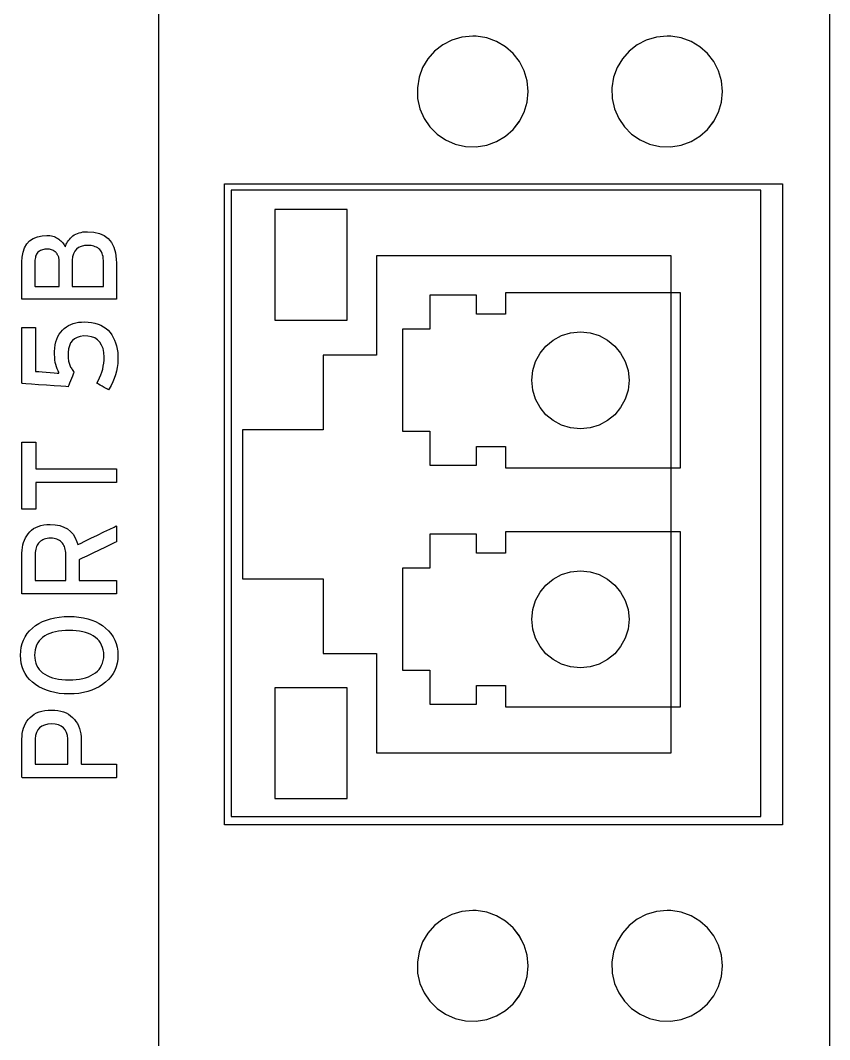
# Model space of a CAD drawing. Extents: x 1 to 47.7, y 0.2 to 33.3.
# Drawn here: x 33.382 to 34.215, y 15.782 to 16.831 of the extents above; entities that cross this region are included whole.
import ezdxf

# ---------------------------------------------------------------- set-up
doc = ezdxf.new("R2010")
doc.units = 0
doc.header["$MEASUREMENT"] = 0
for name, color, linetype in [('2_1__NONE__X', 7, 'CONTINUOUS'), ('2_2__PORTS_5A___5B_WPTP__2', 7, 'CONTINUOUS'), ('2_3__PORTS_5A___5B_WPTP__2', 7, 'CONTINUOUS'), ('2_4__PORTS_5A___5B_WPTP__1', 7, 'CONTINUOUS'), ('2_5__PORTS_5C___5D__2__10-', 7, 'CONTINUOUS'), ('2_6__PORTS_5C___5D__2__100', 7, 'CONTINUOUS'), ('2_7__PORTS_5C___5D__1__10-', 7, 'CONTINUOUS'), ('4_0_____DWG', 7, 'CONTINUOUS')]:
    doc.layers.add(name, color=color, linetype=linetype)

msp = doc.modelspace()

# ---------------------------------------------------------------- linework, layer by layer
at = {"layer": '2_1__NONE__X'}
for points in [[(33.5246, 15.7272), (33.5246, 15.8752), (33.5246, 16.0296), (33.5246, 16.1894), (33.5246, 16.353), (33.5246, 16.6869), (33.5246, 17.0208)], [(34.2146, 17.0208), (34.2146, 16.6869), (34.2146, 16.353), (34.2146, 16.1894), (34.2146, 16.0296), (34.2146, 15.8752), (34.2146, 15.7272)]]:
    msp.add_lwpolyline(points, dxfattribs=at)
at = {"layer": '2_2__PORTS_5A___5B_WPTP__2'}
for points in [[(33.5921, 16.6634), (34.1662, 16.6634), (34.1662, 16.0033), (33.5921, 16.0033), (33.5921, 16.6634)], [(33.6441, 16.5229), (33.7184, 16.5229), (33.7184, 16.6369), (33.6441, 16.6369), (33.6441, 16.5229)], [(33.7487, 16.4868), (33.6936, 16.4868), (33.6936, 16.41), (33.6109, 16.41), (33.6109, 16.2565), (33.6936, 16.2565), (33.6936, 16.1797), (33.7487, 16.1797), (33.7487, 16.0774), (34.0518, 16.0774), (34.0518, 16.5892), (33.7487, 16.5892), (33.7487, 16.4868)], [(33.6441, 16.0306), (33.7184, 16.0306), (33.7184, 16.1446), (33.6441, 16.1446), (33.6441, 16.0306)]]:
    msp.add_lwpolyline(points, dxfattribs=at)
for points in [[(33.8475, 15.9153), (33.8364, 15.9143), (33.8261, 15.9112), (33.8167, 15.9063), (33.8084, 15.8998), (33.8014, 15.892), (33.796, 15.8829), (33.7923, 15.8729), (33.7906, 15.8621), (33.7909, 15.8509), (33.7933, 15.8403), (33.7976, 15.8306), (33.8036, 15.8219), (33.811, 15.8145), (33.8197, 15.8085), (33.8294, 15.8042), (33.84, 15.8018), (33.8512, 15.8014), (33.862, 15.8032), (33.8721, 15.8069), (33.8811, 15.8123), (33.889, 15.8193), (33.8954, 15.8275), (33.9003, 15.8369), (33.9034, 15.8473), (33.9045, 15.8583), (33.9034, 15.8693), (33.9003, 15.8797), (33.8954, 15.8891), (33.889, 15.8974), (33.8811, 15.9043), (33.8721, 15.9097), (33.862, 15.9134), (33.8512, 15.9152), (33.8475, 15.9153), (33.8475, 15.9153), (33.8475, 15.9153), (33.8475, 15.9153), (33.8475, 15.9153), (33.8475, 15.9153), (33.8475, 15.9153), (33.8475, 15.9153), (33.8475, 15.9153), (33.8475, 15.9153), (33.8475, 15.9153), (33.8475, 15.9153), (33.8475, 15.9153), (33.8475, 15.9153), (33.8475, 15.9153), (33.8475, 15.9153)], [(34.0474, 15.9153), (34.0364, 15.9143), (34.0261, 15.9112), (34.0167, 15.9063), (34.0084, 15.8998), (34.0015, 15.892), (33.996, 15.8829), (33.9923, 15.8729), (33.9906, 15.8621), (33.9909, 15.8509), (33.9934, 15.8403), (33.9977, 15.8306), (34.0036, 15.8219), (34.011, 15.8145), (34.0197, 15.8085), (34.0294, 15.8042), (34.04, 15.8018), (34.0512, 15.8014), (34.062, 15.8032), (34.0721, 15.8069), (34.0811, 15.8123), (34.089, 15.8193), (34.0954, 15.8275), (34.1003, 15.8369), (34.1034, 15.8473), (34.1044, 15.8583), (34.1034, 15.8693), (34.1003, 15.8797), (34.0954, 15.8891), (34.089, 15.8974), (34.0811, 15.9043), (34.0721, 15.9097), (34.062, 15.9134), (34.0512, 15.9152), (34.0474, 15.9153), (34.0474, 15.9153), (34.0474, 15.9153), (34.0474, 15.9153), (34.0474, 15.9153), (34.0474, 15.9153), (34.0474, 15.9153), (34.0474, 15.9153), (34.0474, 15.9153), (34.0474, 15.9153), (34.0474, 15.9153), (34.0474, 15.9153), (34.0474, 15.9153), (34.0474, 15.9153), (34.0474, 15.9153), (34.0474, 15.9153)]]:
    msp.add_lwpolyline(points, close=True, dxfattribs=at)
at = {"layer": '2_3__PORTS_5A___5B_WPTP__2'}
for points in [[(33.5991, 16.6568), (33.5991, 16.012), (34.1438, 16.012), (34.1438, 16.6568), (33.5991, 16.6568)], [(33.8813, 16.529), (33.8513, 16.529), (33.8513, 16.5485), (33.8033, 16.5485), (33.8033, 16.5135), (33.7752, 16.5135), (33.7752, 16.4085), (33.8033, 16.4085), (33.8033, 16.3735), (33.8513, 16.3735), (33.8513, 16.393), (33.8813, 16.393), (33.8813, 16.3709), (34.0613, 16.3709), (34.0613, 16.551), (33.8813, 16.551), (33.8813, 16.529)], [(33.8813, 16.283), (33.8513, 16.283), (33.8513, 16.3025), (33.8033, 16.3025), (33.8033, 16.2675), (33.7752, 16.2675), (33.7752, 16.1625), (33.8033, 16.1625), (33.8033, 16.1275), (33.8513, 16.1275), (33.8513, 16.147), (33.8813, 16.147), (33.8813, 16.125), (34.0613, 16.125), (34.0613, 16.305), (33.8813, 16.305), (33.8813, 16.283)]]:
    msp.add_lwpolyline(points, dxfattribs=at)
for points in [[(34.0083, 16.461), (34.0073, 16.4509), (34.0043, 16.4415), (33.9997, 16.433), (33.9936, 16.4256), (33.9862, 16.4195), (33.9777, 16.4149), (33.9684, 16.412), (33.9583, 16.411), (33.9482, 16.412), (33.9388, 16.4149), (33.9303, 16.4195), (33.9229, 16.4256), (33.9168, 16.433), (33.9122, 16.4415), (33.9093, 16.4509), (33.9083, 16.461), (33.9093, 16.471), (33.9122, 16.4804), (33.9168, 16.4889), (33.9229, 16.4963), (33.9303, 16.5024), (33.9388, 16.507), (33.9482, 16.51), (33.9583, 16.511), (33.9684, 16.51), (33.9777, 16.507), (33.9862, 16.5024), (33.9936, 16.4963), (33.9997, 16.4889), (34.0043, 16.4804), (34.0073, 16.471)], [(34.0083, 16.215), (34.0073, 16.2049), (34.0043, 16.1955), (33.9997, 16.187), (33.9936, 16.1796), (33.9862, 16.1735), (33.9777, 16.1689), (33.9684, 16.166), (33.9583, 16.165), (33.9482, 16.166), (33.9388, 16.1689), (33.9303, 16.1735), (33.9229, 16.1796), (33.9168, 16.187), (33.9122, 16.1955), (33.9093, 16.2049), (33.9083, 16.215), (33.9093, 16.225), (33.9122, 16.2344), (33.9168, 16.2429), (33.9229, 16.2503), (33.9303, 16.2564), (33.9388, 16.261), (33.9482, 16.2639), (33.9583, 16.265), (33.9684, 16.2639), (33.9777, 16.261), (33.9862, 16.2564), (33.9936, 16.2503), (33.9997, 16.2429), (34.0043, 16.2344), (34.0073, 16.225)], [(33.8475, 15.9153), (33.8364, 15.9142), (33.8261, 15.9112), (33.8167, 15.9063), (33.8084, 15.8998), (33.8014, 15.892), (33.796, 15.8829), (33.7923, 15.8729), (33.7906, 15.862), (33.7909, 15.8509), (33.7933, 15.8403), (33.7976, 15.8305), (33.8036, 15.8219), (33.811, 15.8144), (33.8197, 15.8085), (33.8294, 15.8042), (33.84, 15.8018), (33.8512, 15.8014), (33.862, 15.8032), (33.8721, 15.8069), (33.8811, 15.8123), (33.889, 15.8192), (33.8955, 15.8275), (33.9003, 15.8369), (33.9034, 15.8472), (33.9045, 15.8583), (33.9034, 15.8693), (33.9003, 15.8797), (33.8955, 15.8891), (33.889, 15.8973), (33.8811, 15.9043), (33.8721, 15.9097), (33.862, 15.9134), (33.8512, 15.9152), (33.8475, 15.9153), (33.8475, 15.9153), (33.8475, 15.9153), (33.8475, 15.9153), (33.8475, 15.9153), (33.8475, 15.9153), (33.8475, 15.9153), (33.8475, 15.9153), (33.8475, 15.9153), (33.8475, 15.9153), (33.8475, 15.9153), (33.8475, 15.9153), (33.8475, 15.9153), (33.8475, 15.9153), (33.8475, 15.9153), (33.8475, 15.9153)], [(34.0475, 15.9153), (34.0364, 15.9142), (34.0261, 15.9112), (34.0167, 15.9063), (34.0084, 15.8998), (34.0015, 15.892), (33.996, 15.8829), (33.9923, 15.8729), (33.9906, 15.862), (33.9909, 15.8509), (33.9934, 15.8403), (33.9977, 15.8305), (34.0036, 15.8219), (34.011, 15.8144), (34.0197, 15.8085), (34.0294, 15.8042), (34.04, 15.8018), (34.0512, 15.8014), (34.062, 15.8032), (34.0721, 15.8069), (34.0811, 15.8123), (34.089, 15.8192), (34.0954, 15.8275), (34.1003, 15.8369), (34.1034, 15.8472), (34.1044, 15.8583), (34.1034, 15.8693), (34.1003, 15.8797), (34.0954, 15.8891), (34.089, 15.8973), (34.0811, 15.9043), (34.0721, 15.9097), (34.062, 15.9134), (34.0512, 15.9152), (34.0475, 15.9153), (34.0475, 15.9153), (34.0475, 15.9153), (34.0475, 15.9153), (34.0475, 15.9153), (34.0475, 15.9153), (34.0475, 15.9153), (34.0475, 15.9153), (34.0475, 15.9153), (34.0475, 15.9153), (34.0475, 15.9153), (34.0475, 15.9153), (34.0475, 15.9153), (34.0475, 15.9153), (34.0475, 15.9153), (34.0475, 15.9153)]]:
    msp.add_lwpolyline(points, close=True, dxfattribs=at)
at = {"layer": '2_4__PORTS_5A___5B_WPTP__1'}
for points in [[(33.5921, 16.6634), (34.1662, 16.6634), (34.1662, 16.0033), (33.5921, 16.0033), (33.5921, 16.6634)], [(33.6441, 16.5229), (33.7184, 16.5229), (33.7184, 16.6369), (33.6441, 16.6369), (33.6441, 16.5229)], [(33.7487, 16.4868), (33.6936, 16.4868), (33.6936, 16.41), (33.6109, 16.41), (33.6109, 16.2565), (33.6936, 16.2565), (33.6936, 16.1797), (33.7487, 16.1797), (33.7487, 16.0774), (34.0518, 16.0774), (34.0518, 16.5892), (33.7487, 16.5892), (33.7487, 16.4868)], [(33.6441, 16.0306), (33.7184, 16.0306), (33.7184, 16.1446), (33.6441, 16.1446), (33.6441, 16.0306)]]:
    msp.add_lwpolyline(points, dxfattribs=at)
for points in [[(33.8475, 15.9153), (33.8364, 15.9143), (33.8261, 15.9112), (33.8167, 15.9063), (33.8084, 15.8998), (33.8014, 15.892), (33.796, 15.8829), (33.7923, 15.8729), (33.7906, 15.8621), (33.7909, 15.8509), (33.7933, 15.8403), (33.7976, 15.8306), (33.8036, 15.8219), (33.811, 15.8145), (33.8197, 15.8085), (33.8294, 15.8042), (33.84, 15.8018), (33.8512, 15.8014), (33.862, 15.8032), (33.8721, 15.8069), (33.8811, 15.8123), (33.889, 15.8193), (33.8954, 15.8275), (33.9003, 15.8369), (33.9034, 15.8473), (33.9045, 15.8583), (33.9034, 15.8693), (33.9003, 15.8797), (33.8954, 15.8891), (33.889, 15.8974), (33.8811, 15.9043), (33.8721, 15.9097), (33.862, 15.9134), (33.8512, 15.9152), (33.8475, 15.9153), (33.8475, 15.9153), (33.8475, 15.9153), (33.8475, 15.9153), (33.8475, 15.9153), (33.8475, 15.9153), (33.8475, 15.9153), (33.8475, 15.9153), (33.8475, 15.9153), (33.8475, 15.9153), (33.8475, 15.9153), (33.8475, 15.9153), (33.8475, 15.9153), (33.8475, 15.9153), (33.8475, 15.9153), (33.8475, 15.9153)], [(34.0474, 15.9153), (34.0364, 15.9143), (34.0261, 15.9112), (34.0167, 15.9063), (34.0084, 15.8998), (34.0015, 15.892), (33.996, 15.8829), (33.9923, 15.8729), (33.9906, 15.8621), (33.9909, 15.8509), (33.9934, 15.8403), (33.9977, 15.8306), (34.0036, 15.8219), (34.011, 15.8145), (34.0197, 15.8085), (34.0294, 15.8042), (34.04, 15.8018), (34.0512, 15.8014), (34.062, 15.8032), (34.0721, 15.8069), (34.0811, 15.8123), (34.089, 15.8193), (34.0954, 15.8275), (34.1003, 15.8369), (34.1034, 15.8473), (34.1044, 15.8583), (34.1034, 15.8693), (34.1003, 15.8797), (34.0954, 15.8891), (34.089, 15.8974), (34.0811, 15.9043), (34.0721, 15.9097), (34.062, 15.9134), (34.0512, 15.9152), (34.0474, 15.9153), (34.0474, 15.9153), (34.0474, 15.9153), (34.0474, 15.9153), (34.0474, 15.9153), (34.0474, 15.9153), (34.0474, 15.9153), (34.0474, 15.9153), (34.0474, 15.9153), (34.0474, 15.9153), (34.0474, 15.9153), (34.0474, 15.9153), (34.0474, 15.9153), (34.0474, 15.9153), (34.0474, 15.9153), (34.0474, 15.9153)]]:
    msp.add_lwpolyline(points, close=True, dxfattribs=at)
at = {"layer": '2_5__PORTS_5C___5D__2__10-'}
for points in [[(33.8475, 16.8153), (33.8364, 16.8143), (33.8261, 16.8112), (33.8167, 16.8063), (33.8084, 16.7999), (33.8014, 16.792), (33.796, 16.7829), (33.7923, 16.7729), (33.7906, 16.7621), (33.7909, 16.7509), (33.7933, 16.7403), (33.7976, 16.7306), (33.8036, 16.7219), (33.811, 16.7145), (33.8197, 16.7085), (33.8294, 16.7042), (33.84, 16.7018), (33.8512, 16.7014), (33.862, 16.7032), (33.8721, 16.7069), (33.8811, 16.7123), (33.889, 16.7193), (33.8955, 16.7276), (33.9003, 16.737), (33.9034, 16.7473), (33.9045, 16.7583), (33.9034, 16.7694), (33.9003, 16.7797), (33.8955, 16.7891), (33.889, 16.7974), (33.8811, 16.8043), (33.8721, 16.8098), (33.862, 16.8135), (33.8512, 16.8152), (33.8475, 16.8153), (33.8475, 16.8153), (33.8475, 16.8153), (33.8475, 16.8153), (33.8475, 16.8153), (33.8475, 16.8153), (33.8475, 16.8153), (33.8475, 16.8153), (33.8475, 16.8153), (33.8475, 16.8153), (33.8475, 16.8153), (33.8475, 16.8153), (33.8475, 16.8153), (33.8475, 16.8153), (33.8475, 16.8153), (33.8475, 16.8153)], [(34.0475, 16.8153), (34.0364, 16.8143), (34.0261, 16.8112), (34.0167, 16.8063), (34.0084, 16.7999), (34.0015, 16.792), (33.996, 16.7829), (33.9923, 16.7729), (33.9906, 16.7621), (33.9909, 16.7509), (33.9934, 16.7403), (33.9977, 16.7306), (34.0036, 16.7219), (34.011, 16.7145), (34.0197, 16.7085), (34.0294, 16.7042), (34.04, 16.7018), (34.0512, 16.7014), (34.062, 16.7032), (34.0721, 16.7069), (34.0811, 16.7123), (34.089, 16.7193), (34.0954, 16.7276), (34.1003, 16.737), (34.1034, 16.7473), (34.1044, 16.7583), (34.1034, 16.7694), (34.1003, 16.7797), (34.0954, 16.7891), (34.089, 16.7974), (34.0811, 16.8043), (34.0721, 16.8098), (34.062, 16.8135), (34.0512, 16.8152), (34.0475, 16.8153), (34.0475, 16.8153), (34.0475, 16.8153), (34.0475, 16.8153), (34.0475, 16.8153), (34.0475, 16.8153), (34.0475, 16.8153), (34.0475, 16.8153), (34.0475, 16.8153), (34.0475, 16.8153), (34.0475, 16.8153), (34.0475, 16.8153), (34.0475, 16.8153), (34.0475, 16.8153), (34.0475, 16.8153), (34.0475, 16.8153)]]:
    msp.add_lwpolyline(points, close=True, dxfattribs=at)
at = {"layer": '2_6__PORTS_5C___5D__2__100'}
for points in [[(33.8475, 16.8153), (33.8364, 16.8142), (33.8261, 16.8112), (33.8167, 16.8063), (33.8084, 16.7998), (33.8014, 16.792), (33.796, 16.7829), (33.7923, 16.7729), (33.7906, 16.762), (33.7909, 16.7509), (33.7933, 16.7403), (33.7976, 16.7306), (33.8036, 16.7219), (33.811, 16.7145), (33.8197, 16.7085), (33.8294, 16.7042), (33.84, 16.7018), (33.8512, 16.7014), (33.862, 16.7032), (33.8721, 16.7069), (33.8811, 16.7123), (33.889, 16.7193), (33.8955, 16.7275), (33.9003, 16.7369), (33.9034, 16.7473), (33.9045, 16.7583), (33.9034, 16.7693), (33.9003, 16.7797), (33.8955, 16.7891), (33.889, 16.7974), (33.8811, 16.8043), (33.8721, 16.8097), (33.862, 16.8134), (33.8512, 16.8152), (33.8475, 16.8153), (33.8475, 16.8153), (33.8475, 16.8153), (33.8475, 16.8153), (33.8475, 16.8153), (33.8475, 16.8153), (33.8475, 16.8153), (33.8475, 16.8153), (33.8475, 16.8153), (33.8475, 16.8153), (33.8475, 16.8153), (33.8475, 16.8153), (33.8475, 16.8153), (33.8475, 16.8153), (33.8475, 16.8153), (33.8475, 16.8153)], [(34.0475, 16.8153), (34.0364, 16.8142), (34.0261, 16.8112), (34.0167, 16.8063), (34.0084, 16.7998), (34.0015, 16.792), (33.996, 16.7829), (33.9923, 16.7729), (33.9906, 16.762), (33.9909, 16.7509), (33.9934, 16.7403), (33.9977, 16.7306), (34.0036, 16.7219), (34.011, 16.7145), (34.0197, 16.7085), (34.0294, 16.7042), (34.04, 16.7018), (34.0512, 16.7014), (34.062, 16.7032), (34.0721, 16.7069), (34.0811, 16.7123), (34.089, 16.7193), (34.0954, 16.7275), (34.1003, 16.7369), (34.1034, 16.7473), (34.1044, 16.7583), (34.1034, 16.7693), (34.1003, 16.7797), (34.0954, 16.7891), (34.089, 16.7974), (34.0811, 16.8043), (34.0721, 16.8097), (34.062, 16.8134), (34.0512, 16.8152), (34.0475, 16.8153), (34.0475, 16.8153), (34.0475, 16.8153), (34.0475, 16.8153), (34.0475, 16.8153), (34.0475, 16.8153), (34.0475, 16.8153), (34.0475, 16.8153), (34.0475, 16.8153), (34.0475, 16.8153), (34.0475, 16.8153), (34.0475, 16.8153), (34.0475, 16.8153), (34.0475, 16.8153), (34.0475, 16.8153), (34.0475, 16.8153)]]:
    msp.add_lwpolyline(points, close=True, dxfattribs=at)
at = {"layer": '2_7__PORTS_5C___5D__1__10-'}
for points in [[(33.8475, 16.8153), (33.8364, 16.8142), (33.8261, 16.8112), (33.8167, 16.8063), (33.8084, 16.7998), (33.8014, 16.792), (33.796, 16.7829), (33.7923, 16.7729), (33.7906, 16.762), (33.7909, 16.7509), (33.7933, 16.7403), (33.7976, 16.7306), (33.8036, 16.7219), (33.811, 16.7145), (33.8197, 16.7085), (33.8294, 16.7042), (33.84, 16.7018), (33.8512, 16.7014), (33.862, 16.7032), (33.8721, 16.7069), (33.8811, 16.7123), (33.889, 16.7193), (33.8955, 16.7275), (33.9003, 16.7369), (33.9034, 16.7473), (33.9045, 16.7583), (33.9034, 16.7693), (33.9003, 16.7797), (33.8955, 16.7891), (33.889, 16.7974), (33.8811, 16.8043), (33.8721, 16.8097), (33.862, 16.8134), (33.8512, 16.8152), (33.8475, 16.8153), (33.8475, 16.8153), (33.8475, 16.8153), (33.8475, 16.8153), (33.8475, 16.8153), (33.8475, 16.8153), (33.8475, 16.8153), (33.8475, 16.8153), (33.8475, 16.8153), (33.8475, 16.8153), (33.8475, 16.8153), (33.8475, 16.8153), (33.8475, 16.8153), (33.8475, 16.8153), (33.8475, 16.8153), (33.8475, 16.8153)], [(34.0475, 16.8153), (34.0364, 16.8142), (34.0261, 16.8112), (34.0167, 16.8063), (34.0084, 16.7998), (34.0015, 16.792), (33.996, 16.7829), (33.9923, 16.7729), (33.9906, 16.762), (33.9909, 16.7509), (33.9934, 16.7403), (33.9977, 16.7306), (34.0036, 16.7219), (34.011, 16.7145), (34.0197, 16.7085), (34.0294, 16.7042), (34.04, 16.7018), (34.0512, 16.7014), (34.062, 16.7032), (34.0721, 16.7069), (34.0811, 16.7123), (34.089, 16.7193), (34.0954, 16.7275), (34.1003, 16.7369), (34.1034, 16.7473), (34.1044, 16.7583), (34.1034, 16.7693), (34.1003, 16.7797), (34.0954, 16.7891), (34.089, 16.7974), (34.0811, 16.8043), (34.0721, 16.8097), (34.062, 16.8134), (34.0512, 16.8152), (34.0475, 16.8153), (34.0475, 16.8153), (34.0475, 16.8153), (34.0475, 16.8153), (34.0475, 16.8153), (34.0475, 16.8153), (34.0475, 16.8153), (34.0475, 16.8153), (34.0475, 16.8153), (34.0475, 16.8153), (34.0475, 16.8153), (34.0475, 16.8153), (34.0475, 16.8153), (34.0475, 16.8153), (34.0475, 16.8153), (34.0475, 16.8153)]]:
    msp.add_lwpolyline(points, close=True, dxfattribs=at)
at = {"layer": '4_0_____DWG'}
for points in [[(33.4513, 16.614), (33.4578, 16.6135), (33.4636, 16.6121), (33.4685, 16.6099), (33.4726, 16.6068), (33.4759, 16.6028), (33.4784, 16.598), (33.4801, 16.5923), (33.4809, 16.5858), (33.4811, 16.5815), (33.4811, 16.579), (33.4811, 16.5744), (33.4811, 16.5685), (33.4811, 16.562), (33.4811, 16.5557), (33.4811, 16.5501), (33.4811, 16.5461), (33.4811, 16.5444), (33.4781, 16.5444), (33.4689, 16.5444), (33.4553, 16.5444), (33.4391, 16.5444), (33.4221, 16.5444), (33.4063, 16.5444), (33.3935, 16.5444), (33.3856, 16.5444), (33.3839, 16.5446), (33.3839, 16.5469), (33.3839, 16.5515), (33.3839, 16.5575), (33.3839, 16.5641), (33.3839, 16.5708), (33.3839, 16.5766), (33.3839, 16.581), (33.3839, 16.583), (33.3841, 16.5877), (33.385, 16.593), (33.3866, 16.5975), (33.3889, 16.6014), (33.3918, 16.6045), (33.3955, 16.607), (33.3998, 16.6087), (33.4048, 16.6098), (33.4095, 16.6101), (33.4112, 16.6101), (33.4127, 16.6099), (33.4142, 16.6096), (33.4157, 16.6093), (33.4171, 16.6089), (33.4184, 16.6084), (33.4196, 16.6077), (33.4208, 16.607), (33.4219, 16.6063), (33.423, 16.6054), (33.424, 16.6045), (33.4249, 16.6036), (33.4258, 16.6026), (33.4266, 16.6015), (33.4273, 16.6004), (33.428, 16.5992), (33.4286, 16.5983), (33.429, 16.5997), (33.4295, 16.601), (33.4301, 16.6023), (33.4309, 16.6036), (33.4317, 16.6049), (33.4327, 16.6061), (33.4338, 16.6073), (33.435, 16.6085), (33.4363, 16.6096), (33.4377, 16.6106), (33.4393, 16.6115), (33.4409, 16.6122), (33.4427, 16.6129), (33.4447, 16.6133), (33.4467, 16.6137), (33.4489, 16.6139)], [(33.4517, 16.5999), (33.4481, 16.5996), (33.4449, 16.5988), (33.4422, 16.5976), (33.44, 16.5959), (33.4382, 16.5938), (33.4369, 16.5912), (33.436, 16.5881), (33.4355, 16.5845), (33.4355, 16.5828), (33.4355, 16.5806), (33.4355, 16.5771), (33.4355, 16.5727), (33.4355, 16.5682), (33.4355, 16.5639), (33.4355, 16.5604), (33.4355, 16.5582), (33.4356, 16.5577), (33.4377, 16.5577), (33.4417, 16.5577), (33.4469, 16.5577), (33.4526, 16.5577), (33.4582, 16.5577), (33.4631, 16.5577), (33.4665, 16.5577), (33.4678, 16.5577), (33.4678, 16.5587), (33.4678, 16.5613), (33.4678, 16.5651), (33.4678, 16.5695), (33.4678, 16.574), (33.4678, 16.578), (33.4678, 16.5811), (33.4678, 16.5827), (33.4677, 16.5843), (33.4676, 16.5864), (33.4673, 16.5883), (33.4669, 16.59), (33.4664, 16.5916), (33.4657, 16.5931), (33.4649, 16.5944), (33.4639, 16.5955), (33.4629, 16.5964), (33.4618, 16.5973), (33.4606, 16.598), (33.4593, 16.5985), (33.4579, 16.599), (33.4565, 16.5994), (33.455, 16.5997), (33.4534, 16.5998)], [(33.4099, 16.596), (33.4087, 16.596), (33.4074, 16.5959), (33.4063, 16.5957), (33.4052, 16.5954), (33.4041, 16.5951), (33.4031, 16.5946), (33.4021, 16.5941), (33.4012, 16.5935), (33.4004, 16.5928), (33.3997, 16.592), (33.399, 16.591), (33.3985, 16.5899), (33.398, 16.5887), (33.3977, 16.5874), (33.3974, 16.5861), (33.3973, 16.5846), (33.3972, 16.583), (33.3972, 16.582), (33.3972, 16.5794), (33.3972, 16.5757), (33.3972, 16.5714), (33.3972, 16.567), (33.3972, 16.563), (33.3972, 16.5598), (33.3972, 16.558), (33.3974, 16.5577), (33.3993, 16.5577), (33.4024, 16.5577), (33.4065, 16.5577), (33.4109, 16.5577), (33.4151, 16.5577), (33.4188, 16.5577), (33.4214, 16.5577), (33.4223, 16.5577), (33.4223, 16.5587), (33.4223, 16.5612), (33.4223, 16.5649), (33.4223, 16.5692), (33.4223, 16.5736), (33.4223, 16.5777), (33.4223, 16.5809), (33.4223, 16.5827), (33.4223, 16.5834), (33.4223, 16.5842), (33.4222, 16.585), (33.4221, 16.5857), (33.422, 16.5865), (33.4219, 16.5871), (33.4217, 16.5878), (33.4214, 16.5884), (33.4212, 16.589), (33.4209, 16.5896), (33.4206, 16.5901), (33.4203, 16.5906), (33.42, 16.5911), (33.4197, 16.5916), (33.4194, 16.592), (33.419, 16.5925), (33.4186, 16.5929), (33.418, 16.5934), (33.4171, 16.594), (33.4162, 16.5946), (33.4153, 16.595), (33.4143, 16.5954), (33.4133, 16.5957), (33.4122, 16.5959), (33.4111, 16.596)], [(33.4481, 16.5211), (33.452, 16.5209), (33.4556, 16.5205), (33.459, 16.5198), (33.4622, 16.5189), (33.4652, 16.5177), (33.4679, 16.5162), (33.4704, 16.5145), (33.4726, 16.5125), (33.4746, 16.5102), (33.4764, 16.5078), (33.4779, 16.5052), (33.4792, 16.5024), (33.4803, 16.4995), (33.4812, 16.4964), (33.4819, 16.4931), (33.4824, 16.4897), (33.4826, 16.486), (33.4826, 16.4822), (33.4824, 16.4782), (33.4819, 16.4743), (33.4811, 16.4704), (33.4802, 16.4667), (33.4789, 16.463), (33.4774, 16.4593), (33.4757, 16.4558), (33.4737, 16.4523), (33.4728, 16.4513), (33.4719, 16.4518), (33.4704, 16.4527), (33.4685, 16.4537), (33.4664, 16.4549), (33.4644, 16.456), (33.4627, 16.457), (33.4615, 16.4577), (33.461, 16.458), (33.4624, 16.4606), (33.4638, 16.4635), (33.4651, 16.4665), (33.4661, 16.4695), (33.467, 16.4725), (33.4676, 16.4755), (33.4681, 16.4786), (33.4684, 16.4816), (33.4685, 16.4849), (33.4681, 16.4896), (33.4673, 16.4938), (33.4659, 16.4973), (33.464, 16.5003), (33.4617, 16.5027), (33.4588, 16.5046), (33.4555, 16.5059), (33.4516, 16.5066), (33.4474, 16.5067), (33.4439, 16.5062), (33.4407, 16.5052), (33.438, 16.5038), (33.4358, 16.5019), (33.434, 16.4995), (33.4327, 16.4966), (33.4318, 16.4933), (33.4314, 16.4895), (33.4314, 16.4869), (33.4314, 16.4856), (33.4315, 16.4843), (33.4316, 16.4831), (33.4318, 16.4819), (33.4319, 16.4808), (33.4322, 16.4797), (33.4325, 16.4786), (33.4328, 16.4776), (33.4332, 16.4766), (33.4336, 16.4756), (33.434, 16.4747), (33.4345, 16.4738), (33.4351, 16.4728), (33.4356, 16.472), (33.4362, 16.4711), (33.4368, 16.4702), (33.4375, 16.4694), (33.4373, 16.4689), (33.4367, 16.4674), (33.4358, 16.4653), (33.4348, 16.4629), (33.4338, 16.4603), (33.4328, 16.4579), (33.432, 16.456), (33.4315, 16.4547), (33.4313, 16.4544), (33.4289, 16.4545), (33.4238, 16.4549), (33.4169, 16.4553), (33.409, 16.4559), (33.4009, 16.4564), (33.3936, 16.4569), (33.3878, 16.4573), (33.3844, 16.4576), (33.3839, 16.458), (33.3839, 16.4618), (33.3839, 16.4685), (33.3839, 16.4773), (33.3839, 16.4871), (33.3839, 16.4967), (33.3839, 16.5053), (33.3839, 16.5118), (33.3839, 16.5152), (33.3841, 16.5154), (33.3852, 16.5154), (33.3869, 16.5154), (33.3891, 16.5154), (33.3915, 16.5154), (33.3937, 16.5154), (33.3957, 16.5154), (33.3971, 16.5154), (33.3977, 16.5154), (33.3977, 16.5141), (33.3977, 16.5101), (33.3977, 16.504), (33.3977, 16.4967), (33.3977, 16.489), (33.3977, 16.4817), (33.3977, 16.4756), (33.3977, 16.4715), (33.3977, 16.4702), (33.3988, 16.4701), (33.4013, 16.4699), (33.4048, 16.4697), (33.4089, 16.4694), (33.4131, 16.469), (33.417, 16.4688), (33.4201, 16.4685), (33.422, 16.4684), (33.422, 16.469), (33.421, 16.4708), (33.4201, 16.4728), (33.4194, 16.4749), (33.4187, 16.4772), (33.4182, 16.4795), (33.4178, 16.482), (33.4176, 16.4847), (33.4174, 16.4874), (33.4174, 16.4907), (33.4177, 16.4942), (33.4182, 16.4975), (33.4189, 16.5005), (33.4198, 16.5034), (33.4209, 16.506), (33.4222, 16.5084), (33.4238, 16.5106), (33.4256, 16.5126), (33.4275, 16.5144), (33.4296, 16.516), (33.4319, 16.5173), (33.4342, 16.5185), (33.4367, 16.5194), (33.4394, 16.5201), (33.4421, 16.5207), (33.445, 16.521)], [(33.4129, 16.3127), (33.4181, 16.3123), (33.4228, 16.3114), (33.4269, 16.31), (33.4306, 16.308), (33.4338, 16.3055), (33.4365, 16.3025), (33.4388, 16.2989), (33.4405, 16.2948), (33.4415, 16.2921), (33.444, 16.2932), (33.4486, 16.2955), (33.4547, 16.2984), (33.4615, 16.3017), (33.4683, 16.305), (33.4743, 16.3079), (33.4787, 16.31), (33.4809, 16.3111), (33.4811, 16.3108), (33.4811, 16.3095), (33.4811, 16.3073), (33.4811, 16.3047), (33.4811, 16.3019), (33.4811, 16.2992), (33.4811, 16.2969), (33.4811, 16.2954), (33.4811, 16.2949), (33.4794, 16.2941), (33.4754, 16.2921), (33.4698, 16.2894), (33.4634, 16.2863), (33.4567, 16.2831), (33.4507, 16.2801), (33.4459, 16.2778), (33.4431, 16.2764), (33.4426, 16.2761), (33.4426, 16.2746), (33.4426, 16.2721), (33.4426, 16.2687), (33.4426, 16.2651), (33.4426, 16.2615), (33.4426, 16.2584), (33.4426, 16.256), (33.4426, 16.255), (33.4436, 16.255), (33.447, 16.255), (33.4522, 16.255), (33.4585, 16.255), (33.4652, 16.255), (33.4715, 16.255), (33.4767, 16.255), (33.4801, 16.255), (33.4811, 16.2549), (33.4811, 16.2543), (33.4811, 16.2528), (33.4811, 16.2507), (33.4811, 16.2484), (33.4811, 16.246), (33.4811, 16.2439), (33.4811, 16.2422), (33.4811, 16.2413), (33.48, 16.2411), (33.4728, 16.2411), (33.4607, 16.2411), (33.4454, 16.2411), (33.4286, 16.2411), (33.4123, 16.2411), (33.3982, 16.2411), (33.3881, 16.2411), (33.3839, 16.2411), (33.3839, 16.2424), (33.3839, 16.2463), (33.3839, 16.252), (33.3839, 16.2589), (33.3839, 16.266), (33.3839, 16.2727), (33.3839, 16.2781), (33.3839, 16.2816), (33.3839, 16.2832), (33.384, 16.2861), (33.3844, 16.2889), (33.3849, 16.2915), (33.3856, 16.2941), (33.3865, 16.2965), (33.3875, 16.2988), (33.3888, 16.301), (33.3902, 16.3031), (33.3919, 16.3051), (33.3938, 16.3068), (33.3959, 16.3083), (33.3982, 16.3096), (33.4007, 16.3107), (33.4034, 16.3116), (33.4064, 16.3122), (33.4096, 16.3125)], [(33.4134, 16.2984), (33.4116, 16.2984), (33.4099, 16.2982), (33.4083, 16.2978), (33.4068, 16.2974), (33.4055, 16.2969), (33.4042, 16.2962), (33.4031, 16.2954), (33.4021, 16.2945), (33.4011, 16.2935), (33.4003, 16.2924), (33.3995, 16.2912), (33.3989, 16.2899), (33.3984, 16.2886), (33.3981, 16.2871), (33.3978, 16.2855), (33.3976, 16.2839), (33.3976, 16.2824), (33.3976, 16.281), (33.3976, 16.278), (33.3976, 16.2738), (33.3976, 16.269), (33.3976, 16.2642), (33.3976, 16.2599), (33.3976, 16.2567), (33.3976, 16.2551), (33.3982, 16.255), (33.4009, 16.255), (33.4052, 16.255), (33.4105, 16.255), (33.416, 16.255), (33.4213, 16.255), (33.4256, 16.255), (33.4283, 16.255), (33.4289, 16.2551), (33.4289, 16.2567), (33.4289, 16.2599), (33.4289, 16.2642), (33.4289, 16.269), (33.4289, 16.2738), (33.4289, 16.278), (33.4289, 16.281), (33.4289, 16.2824), (33.4289, 16.2839), (33.4287, 16.2855), (33.4285, 16.287), (33.4281, 16.2885), (33.4276, 16.2898), (33.427, 16.2911), (33.4264, 16.2923), (33.4256, 16.2934), (33.4247, 16.2944), (33.4236, 16.2953), (33.4225, 16.2961), (33.4213, 16.2968), (33.4199, 16.2974), (33.4185, 16.2978), (33.4169, 16.2981), (33.4152, 16.2984)], [(33.4324, 16.2179), (33.4376, 16.2178), (33.4425, 16.2173), (33.4472, 16.2166), (33.4516, 16.2155), (33.4558, 16.2142), (33.4597, 16.2126), (33.4634, 16.2107), (33.4668, 16.2085), (33.47, 16.206), (33.4729, 16.2033), (33.4754, 16.2003), (33.4776, 16.1971), (33.4793, 16.1937), (33.4807, 16.1901), (33.4817, 16.1863), (33.4824, 16.1823), (33.4826, 16.178), (33.4824, 16.1738), (33.4817, 16.1698), (33.4807, 16.166), (33.4793, 16.1624), (33.4776, 16.1591), (33.4754, 16.1559), (33.4729, 16.153), (33.47, 16.1504), (33.4668, 16.1479), (33.4634, 16.1456), (33.4597, 16.1437), (33.4558, 16.142), (33.4516, 16.1407), (33.4472, 16.1396), (33.4425, 16.1388), (33.4376, 16.1384), (33.4324, 16.1382), (33.4273, 16.1384), (33.4223, 16.1388), (33.4176, 16.1396), (33.4132, 16.1407), (33.409, 16.142), (33.405, 16.1437), (33.4013, 16.1456), (33.3979, 16.1479), (33.3947, 16.1504), (33.3918, 16.153), (33.3894, 16.1559), (33.3873, 16.1591), (33.3855, 16.1624), (33.3842, 16.166), (33.3832, 16.1698), (33.3826, 16.1738), (33.3823, 16.178), (33.3826, 16.1823), (33.3832, 16.1863), (33.3842, 16.1901), (33.3855, 16.1937), (33.3873, 16.1971), (33.3894, 16.2003), (33.3918, 16.2033), (33.3947, 16.206), (33.3979, 16.2085), (33.4013, 16.2107), (33.405, 16.2126), (33.409, 16.2142), (33.4132, 16.2155), (33.4176, 16.2166), (33.4223, 16.2173), (33.4273, 16.2178)], [(33.4324, 16.2036), (33.4286, 16.2035), (33.425, 16.2032), (33.4216, 16.2028), (33.4184, 16.2021), (33.4153, 16.2013), (33.4125, 16.2004), (33.4099, 16.1992), (33.4074, 16.1979), (33.4052, 16.1963), (33.4033, 16.1946), (33.4016, 16.1928), (33.4002, 16.1907), (33.399, 16.1885), (33.3981, 16.1861), (33.3974, 16.1836), (33.397, 16.1809), (33.3968, 16.178), (33.397, 16.1752), (33.3974, 16.1725), (33.3981, 16.17), (33.399, 16.1677), (33.4002, 16.1655), (33.4016, 16.1635), (33.4033, 16.1616), (33.4052, 16.1599), (33.4074, 16.1584), (33.4099, 16.157), (33.4125, 16.1558), (33.4153, 16.1548), (33.4184, 16.154), (33.4216, 16.1534), (33.425, 16.1529), (33.4286, 16.1527), (33.4324, 16.1526), (33.4362, 16.1527), (33.4398, 16.1529), (33.4432, 16.1534), (33.4464, 16.154), (33.4494, 16.1548), (33.4522, 16.1558), (33.4548, 16.157), (33.4572, 16.1584), (33.4595, 16.1599), (33.4615, 16.1616), (33.4632, 16.1635), (33.4647, 16.1655), (33.4659, 16.1677), (33.4669, 16.17), (33.4676, 16.1725), (33.468, 16.1752), (33.4681, 16.178), (33.468, 16.1809), (33.4676, 16.1836), (33.4669, 16.1861), (33.4659, 16.1885), (33.4647, 16.1907), (33.4632, 16.1928), (33.4615, 16.1946), (33.4595, 16.1963), (33.4572, 16.1979), (33.4548, 16.1992), (33.4522, 16.2004), (33.4494, 16.2013), (33.4464, 16.2021), (33.4432, 16.2028), (33.4398, 16.2032), (33.4362, 16.2035)], [(33.4143, 16.1216), (33.4177, 16.1215), (33.4209, 16.1211), (33.4239, 16.1205), (33.4267, 16.1197), (33.4293, 16.1186), (33.4318, 16.1173), (33.434, 16.1158), (33.436, 16.114), (33.4378, 16.112), (33.4395, 16.1099), (33.4409, 16.1076), (33.4421, 16.1052), (33.443, 16.1026), (33.4438, 16.0999), (33.4444, 16.097), (33.4447, 16.094), (33.4449, 16.0908), (33.4449, 16.0897), (33.4449, 16.0874), (33.4449, 16.0839), (33.4449, 16.0798), (33.4449, 16.0755), (33.4449, 16.0715), (33.4449, 16.0683), (33.4449, 16.0662), (33.445, 16.0658), (33.4472, 16.0658), (33.4515, 16.0658), (33.4571, 16.0658), (33.4633, 16.0658), (33.4695, 16.0658), (33.475, 16.0658), (33.4791, 16.0658), (33.481, 16.0658), (33.4811, 16.0655), (33.4811, 16.0643), (33.4811, 16.0624), (33.4811, 16.0601), (33.4811, 16.0577), (33.4811, 16.0554), (33.4811, 16.0535), (33.4811, 16.0523), (33.4809, 16.052), (33.4757, 16.052), (33.4648, 16.052), (33.4501, 16.052), (33.4334, 16.052), (33.4166, 16.052), (33.4016, 16.052), (33.3902, 16.052), (33.3843, 16.052), (33.3839, 16.0527), (33.3839, 16.0559), (33.3839, 16.0611), (33.3839, 16.0675), (33.3839, 16.0744), (33.3839, 16.0809), (33.3839, 16.0865), (33.3839, 16.0902), (33.3839, 16.0917), (33.384, 16.0948), (33.3843, 16.0976), (33.3849, 16.1004), (33.3856, 16.103), (33.3866, 16.1055), (33.3877, 16.1079), (33.389, 16.1101), (33.3906, 16.1122), (33.3924, 16.1141), (33.3944, 16.1158), (33.3966, 16.1174), (33.399, 16.1186), (33.4017, 16.1197), (33.4045, 16.1205), (33.4076, 16.1211), (33.4108, 16.1215)], [(33.4143, 16.1073), (33.4105, 16.1069), (33.4072, 16.1062), (33.4044, 16.1049), (33.402, 16.1032), (33.4002, 16.1011), (33.3988, 16.0985), (33.398, 16.0954), (33.3976, 16.0919), (33.3976, 16.0904), (33.3976, 16.088), (33.3976, 16.0843), (33.3976, 16.0799), (33.3976, 16.0753), (33.3976, 16.0711), (33.3976, 16.0678), (33.3976, 16.066), (33.3981, 16.0658), (33.4009, 16.0658), (33.4056, 16.0658), (33.4113, 16.0658), (33.4174, 16.0658), (33.4232, 16.0658), (33.4278, 16.0658), (33.4306, 16.0658), (33.4312, 16.066), (33.4312, 16.0678), (33.4312, 16.0711), (33.4312, 16.0753), (33.4312, 16.0799), (33.4312, 16.0843), (33.4312, 16.088), (33.4312, 16.0904), (33.4311, 16.0919), (33.4307, 16.0955), (33.4298, 16.0986), (33.4285, 16.1013), (33.4266, 16.1034), (33.4243, 16.1051), (33.4214, 16.1063), (33.4181, 16.107)]]:
    msp.add_lwpolyline(points, close=True, dxfattribs=at)
msp.add_lwpolyline([(33.3981, 16.3699), (33.4811, 16.3699), (33.4811, 16.3558), (33.3981, 16.3558), (33.3981, 16.3284), (33.3839, 16.3284), (33.3839, 16.3974), (33.3981, 16.3974), (33.3981, 16.3699)], dxfattribs=at)

doc.saveas('drawing.dxf')
